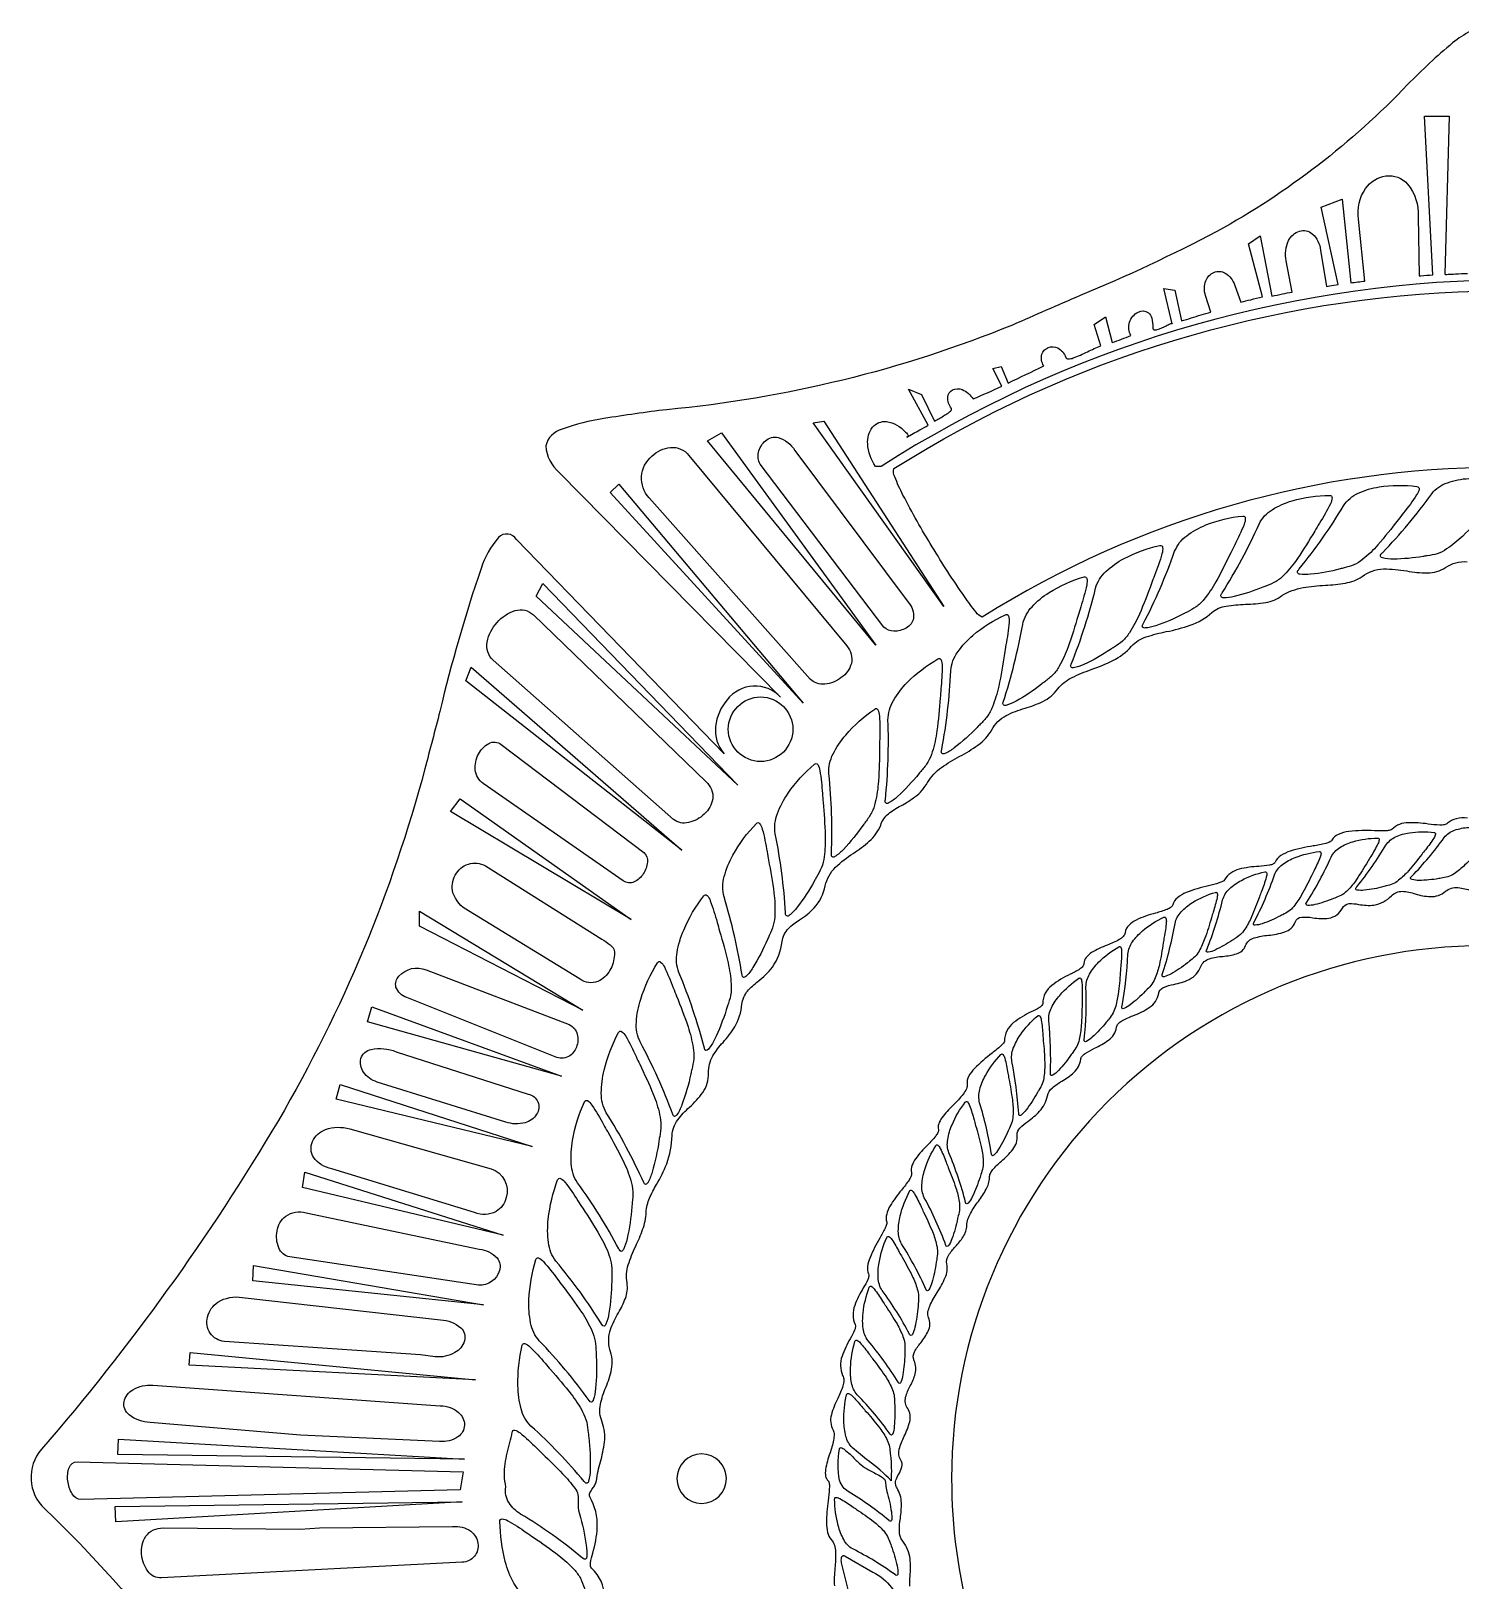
# Model space of a CAD drawing. Extents: x -4 to 118, y -79 to 10.
# Drawn here: x 39.65 to 43.401, y -8.018 to -3.95 of the extents above; entities that cross this region are included whole.
import ezdxf

# ---------------------------------------------------------------- set-up
doc = ezdxf.new("R2010")
doc.units = 0
doc.header["$MEASUREMENT"] = 0

msp = doc.modelspace()

# ---------------------------------------------------------------- linework, layer by layer
for points in [[(43.4303, -3.9505, 0.053891), (43.382, -3.9818, 0.02582), (43.2638, -4.091, -0.076884), (42.7631, -4.477, -0.022239), (42.404, -4.6453, 0.002481), (42.2261, -4.7227, -0.073349), (41.3189, -4.9447, 0.009879), (41.1539, -4.968, 0.056051), (41.044, -4.9963, 0.276419), (41.0011, -5.0399, 0.20368), (41.0367, -5.1095), (41.6178, -5.6999, 0.468783), (41.4774, -5.7067, 0.152488), (41.4471, -5.7762, 0.210391), (41.4691, -5.8479), (40.9243, -5.2853, 0.489441), (40.8774, -5.2802, 0.106007), (40.8314, -5.3618, 0.024133), (40.7233, -5.7368, -0.001147), (40.6837, -5.8877, -0.067659), (40.2991, -6.8106, -0.044552), (39.6777, -7.6738, 0.407569), (39.6861, -7.8309, -0.162263), (40.6296, -9.6106, 0.090169)], [(43.5011, -4.6041, 0.13934), (41.8815, -5.094), (41.8668, -5.094, -0.13443), (41.8463, -5.0347, -0.185107), (41.8592, -4.9909, -0.25329), (41.8957, -4.976, -0.17378), (41.9456, -5.0034, -0.029098), (41.9498, -5.0078, -0.035927), (41.9516, -5.0104, 0.027869), (41.9534, -5.0131, -0.319688), (41.9534, -5.0135, -0.081835), (41.953, -5.0139, -0.028491), (41.9514, -5.0149, 0.03302), (41.9495, -5.0161, 0.083137), (41.949, -5.0167, 0.267436), (41.9489, -5.0172, -0.016973), (41.9831, -4.9979, 0.007857), (42.0055, -4.9855), (41.9537, -4.8912), (41.9877, -4.9052), (42.022, -4.9747, -0.008462), (42.0329, -4.9684, 0.023851), (42.0572, -4.9536, 0.063771), (42.0651, -4.9467, 0.359549), (42.0663, -4.9414, -0.190101), (42.0565, -4.9117, -0.25053), (42.069, -4.8928, -0.217192), (42.0944, -4.8921, -0.153356), (42.1232, -4.9166, 0.006073), (42.1981, -4.8833), (42.1752, -4.837), (42.1963, -4.8312), (42.2149, -4.8748, 0.001826), (42.3085, -4.8299, -0.211917), (42.3036, -4.7994, -0.224774), (42.3202, -4.7818, -0.209737), (42.3453, -4.7827, -0.196672), (42.3663, -4.8075, 0.331722), (42.3729, -4.8114, 0.083358), (42.3859, -4.8089, 0.028609), (42.4232, -4.7926, -0.018629), (42.4584, -4.7768), (42.4406, -4.7209), (42.4707, -4.7013), (42.4879, -4.7685, 0.009268), (42.5372, -4.7501, -0.426644), (42.5566, -4.6884, -0.296526), (42.5831, -4.6903, -0.143458), (42.592, -4.7043, -0.08744), (42.5947, -4.7289, 0.364962), (42.5979, -4.7347, 0.141119), (42.6065, -4.7343, 0.043885), (42.6302, -4.7244, -0.017455), (42.6408, -4.7194, -0.057329), (42.6442, -4.7184, -0.112112), (42.6451, -4.7185, -0.274849), (42.6456, -4.719), (42.6239, -4.6264), (42.6525, -4.631), (42.6702, -4.7118, 0.002943), (42.6958, -4.7039, -0.009543), (42.7473, -4.6883), (42.7334, -4.6452, -0.17679), (42.7339, -4.6063, -0.200522), (42.7552, -4.5842, -0.229817), (42.7847, -4.5859, -0.181806), (42.8099, -4.6185), (42.8261, -4.6622, 0.009744), (42.8518, -4.6559, -0.013689), (42.8827, -4.6484), (42.8463, -4.5094), (42.8764, -4.4887), (42.9077, -4.6465, 0.005899), (42.935, -4.641, -0.005001), (42.9609, -4.6358), (42.9453, -4.5539, -0.161508), (42.9512, -4.5008, -0.211085), (42.9798, -4.4759, -0.245193), (43.0136, -4.483, -0.188379), (43.0353, -4.5259), (43.0512, -4.6212, 0.001812), (43.0594, -4.6198, -0.010652), (43.0813, -4.6162), (43.0368, -4.413), (43.0921, -4.392), (43.1147, -4.6118, -0.00806), (43.1514, -4.607), (43.1349, -4.4442, -0.184141), (43.1531, -4.3642, -0.211318), (43.2069, -4.3308, -0.246574), (43.2638, -4.3525, -0.182967), (43.2914, -4.4376), (43.2941, -4.5934, 0.000078), (43.2987, -4.5931, -0.003677), (43.3299, -4.5909), (43.3082, -4.1737), (43.3732, -4.174), (43.3618, -4.5891, 0.130599), (43.3641, -4.5894, 0.011935), (43.3701, -4.5893, 0.003963), (43.3892, -4.5884, -0.007862), (43.4207, -4.587)], [(41.1558, -8.0618, 0.205007), (41.1216, -7.9868, -0.171874), (41.1187, -7.981, -0.073195), (41.1187, -7.9723, -0.030763), (41.1245, -7.9469, 0.057699), (41.1364, -7.88, 0.144548), (41.1166, -7.7987, -0.138633), (41.1158, -7.7941, -0.078301), (41.1172, -7.789, -0.041763), (41.124, -7.7775, 0.023239), (41.1303, -7.7674, 0.082546), (41.1341, -7.7569, -0.038394), (41.1445, -7.7075, 0.039088), (41.1553, -7.6555, 0.119516), (41.1492, -7.6029, -0.149277), (41.1445, -7.5564, -0.04996), (41.1588, -7.5117, 0.050248), (41.1738, -7.4643, 0.138731), (41.1693, -7.4122, -0.139183), (41.1712, -7.3599, -0.051876), (41.192, -7.3156, 0.041993), (41.2102, -7.2781, 0.127958), (41.2146, -7.2372, -0.126687), (41.2177, -7.1901, -0.034926), (41.2373, -7.1413, 0.023526), (41.2555, -7.0976, 0.073933), (41.2648, -7.0518, -0.08977), (41.2736, -7.0151, -0.028043), (41.292, -6.9792, 0.039398), (41.3186, -6.9244, 0.084491), (41.3327, -6.8507, -0.150605), (41.3476, -6.8093, -0.047403), (41.3786, -6.7759, 0.056265), (41.4133, -6.7375, 0.160893), (41.4282, -6.6862, -0.132641), (41.4398, -6.6415, -0.049956), (41.4665, -6.606, 0.048653), (41.4973, -6.5649, 0.106372), (41.5161, -6.506, -0.146922), (41.5306, -6.4714, -0.053089), (41.5578, -6.4461, 0.068071), (41.5962, -6.4084, 0.125988), (41.6216, -6.3414, -0.156606), (41.6381, -6.307, -0.058366), (41.6675, -6.284, 0.06628), (41.7062, -6.2528, 0.128584), (41.7347, -6.1952, -0.150747), (41.7622, -6.146, -0.046529), (41.8085, -6.1097, 0.035669), (41.8506, -6.0776, 0.114477), (41.8805, -6.0359, -0.153218), (41.9007, -6.0055, -0.048539), (41.9333, -5.9847, 0.04031), (41.9705, -5.9614, 0.098102), (42.0036, -5.9236, -0.103821), (42.0405, -5.8838, -0.032794), (42.088, -5.8548, 0.034194), (42.1358, -5.8254, 0.109956), (42.172, -5.7852, -0.1449), (42.2102, -5.7477, -0.049898), (42.2594, -5.7285, 0.041934), (42.3062, -5.7108, 0.121294), (42.3454, -5.6781, -0.117158), (42.3827, -5.648, -0.031056), (42.4331, -5.6271, 0.031572), (42.4901, -5.6033, 0.098706), (42.5388, -5.5658, -0.129742), (42.5776, -5.5414, -0.032113), (42.6302, -5.5275, 0.033676), (42.6933, -5.5106, 0.104247), (42.7499, -5.477, -0.146871), (42.7877, -5.4603, -0.033188), (42.838, -5.4558, 0.034093), (42.8912, -5.4511, 0.139582), (42.9334, -5.4326, -0.091702), (42.9892, -5.412, -0.030126), (43.0479, -5.4056, 0.029318), (43.1003, -5.4, 0.1053), (43.1444, -5.383, -0.16178), (43.2005, -5.363, -0.050304), (43.2614, -5.3682, 0.042737), (43.3154, -5.3734, 0.150181), (43.3631, -5.3595, -0.178352), (43.4203, -5.3439, -0.055829)], [(43.4209, -6.0169, 0.072784), (43.3915, -6.0186, 0.1469), (43.3687, -6.0307, -0.129613), (43.3605, -6.0345, -0.056464), (43.3487, -6.0355, -0.027614), (43.3174, -6.0326, 0.046334), (43.2655, -6.0292, 0.199177), (43.223, -6.0463, -0.161954), (43.2176, -6.049, -0.041943), (43.2075, -6.0502, -0.016521), (43.1769, -6.0502, 0.037657), (43.1098, -6.0523, 0.072425), (43.0817, -6.0598, 0.17553), (43.0647, -6.075, -0.17299), (43.0594, -6.0798, -0.050907), (43.0487, -6.0836, -0.020713), (43.0161, -6.0901, 0.0377), (42.9557, -6.1037, 0.068298), (42.931, -6.1154, 0.148935), (42.9164, -6.1325, -0.164786), (42.9111, -6.1375, -0.06612), (42.9015, -6.1406, -0.029305), (42.8735, -6.1437, 0.051243), (42.8217, -6.1513, 0.21175), (42.7832, -6.1795, -0.124635), (42.7781, -6.1835, -0.039072), (42.7688, -6.1872, -0.016871), (42.7413, -6.1947, 0.039875), (42.6828, -6.2126, 0.073757), (42.6596, -6.2263, 0.162832), (42.6476, -6.2448, -0.155707), (42.6424, -6.2512, -0.059468), (42.6322, -6.2567, -0.026814), (42.602, -6.2665, 0.047874), (42.5508, -6.2847, 0.08491), (42.5315, -6.2987, 0.153552), (42.5219, -6.3179, -0.163367), (42.5174, -6.3277, -0.0769), (42.5069, -6.336, -0.037056), (42.4749, -6.3507, 0.047386), (42.4342, -6.37, 0.085821), (42.42, -6.3828, 0.150846), (42.4139, -6.3989, -0.170487), (42.411, -6.4062, -0.073164), (42.4033, -6.4131, -0.032518), (42.3778, -6.4272, 0.059314), (42.33, -6.4562, 0.228206), (42.3058, -6.5034, -0.177319), (42.3035, -6.5089, -0.0699), (42.2971, -6.5143, -0.029665), (42.2759, -6.5258, 0.062562), (42.2295, -6.5541, 0.226493), (42.2053, -6.6026, -0.154597), (42.2027, -6.608, -0.040398), (42.1958, -6.6152, -0.016131), (42.1729, -6.6342, 0.034282), (42.1269, -6.6744, 0.066615), (42.1113, -6.6953, 0.169913), (42.1073, -6.7149, -0.133741), (42.1053, -6.7277, -0.062523), (42.0972, -6.7415, -0.032611), (42.0705, -6.7711, 0.038264), (42.0411, -6.8042, 0.073275), (42.0327, -6.8201, 0.149106), (42.0319, -6.835, -0.163712), (42.0307, -6.8426, -0.058427), (42.0248, -6.852, -0.025682), (42.0041, -6.8747, 0.039522), (41.9723, -6.9111, 0.071113), (41.9626, -6.9296, 0.144278), (41.9615, -6.9473, -0.132572), (41.9604, -6.9565, -0.055392), (41.9548, -6.9674, -0.026695), (41.9351, -6.9935, 0.042086), (41.905, -7.0353, 0.069379), (41.8962, -7.0569, 0.123858), (41.8962, -7.0779, -0.137877), (41.8957, -7.0842, -0.039142), (41.892, -7.0937, -0.01628), (41.8782, -7.1196, 0.032533), (41.8526, -7.1708, 0.061116), (41.846, -7.1946, 0.150466), (41.8485, -7.2137, -0.162598), (41.8493, -7.2201, -0.064713), (41.8467, -7.2285, -0.028388), (41.8348, -7.2507, 0.052923), (41.8122, -7.2969, 0.197102), (41.8133, -7.3469, -0.158301), (41.8142, -7.3533, -0.063829), (41.8118, -7.3617, -0.028284), (41.8004, -7.3839, 0.052564), (41.779, -7.4301, 0.191985), (41.7806, -7.4801, -0.121392), (41.7835, -7.4928, -0.06798), (41.7812, -7.5075, -0.038071), (41.7676, -7.5408, 0.049933), (41.751, -7.5838, 0.204913), (41.7555, -7.6237, -0.11407), (41.7581, -7.6354, -0.053365), (41.7567, -7.6501, -0.028799), (41.7469, -7.6849, 0.041782), (41.7357, -7.7271, 0.083935), (41.7358, -7.7444, 0.170027), (41.7429, -7.7569, -0.115889), (41.7454, -7.7648, -0.040077), (41.7456, -7.7768, -0.018298), (41.7424, -7.8096, 0.033265), (41.7379, -7.8672, 0.05875), (41.7409, -7.8924, 0.127989), (41.7505, -7.911, -0.165582), (41.7617, -7.9436, -0.036361), (41.7602, -7.9863, 0.040688), (41.7588, -8.0332, 0.173272)], [(41.9568, -8.0338, -0.04003), (41.9575, -8.0071, 0.051432), (41.9575, -7.962, 0.140162), (41.9382, -7.9153, -0.163068), (41.9296, -7.8888, -0.039987), (41.9321, -7.8556, 0.042883), (41.9348, -7.8152, 0.133888), (41.9233, -7.7762, -0.098952), (41.9198, -7.7672, -0.092817), (41.92, -7.7556, -0.040224), (41.9279, -7.7393, 0.062579), (41.9362, -7.7206, 0.224183), (41.9332, -7.7024, -0.223973), (41.9293, -7.6738, -0.048598), (41.9423, -7.6399, 0.052814), (41.9566, -7.6019, 0.213078), (41.9514, -7.5669, -0.214189), (41.946, -7.5375, -0.063014), (41.9582, -7.5078, 0.058882), (41.9713, -7.476, 0.178529), (41.9679, -7.4416, -0.226153), (41.9694, -7.4182, -0.052574), (41.9855, -7.3944, 0.063849), (42.0053, -7.3639, 0.210544), (42.0059, -7.3283, -0.122236), (42.0046, -7.3141, -0.064707), (42.0093, -7.2981, -0.035827), (42.0286, -7.2626, 0.037679), (42.0496, -7.2236, 0.172675), (42.0538, -7.1876, -0.208112), (42.0583, -7.1651, -0.045116), (42.0764, -7.1422, 0.041166), (42.0969, -7.1163, 0.142346), (42.1066, -7.0863, -0.122777), (42.1161, -7.055, -0.030182), (42.1368, -7.0233, 0.031197), (42.1574, -6.9916, 0.132132), (42.1661, -6.961, -0.119906), (42.1683, -6.9504, -0.065453), (42.1751, -6.9398, -0.036058), (42.1972, -6.918, 0.051163), (42.2274, -6.887, 0.198377), (42.2387, -6.8495, -0.221956), (42.2461, -6.8309, -0.045314), (42.2668, -6.8134, 0.050478), (42.2976, -6.7868, 0.137875), (42.318, -6.7465, -0.172666), (42.3313, -6.7249, -0.042611), (42.3561, -6.7078, 0.055354), (42.3877, -6.6849, 0.175401), (42.4055, -6.6504, -0.140088), (42.4091, -6.6422, -0.071441), (42.4171, -6.635, -0.036184), (42.4417, -6.6215, 0.052628), (42.4786, -6.6, 0.199743), (42.4996, -6.5663, -0.143281), (42.5042, -6.5569, -0.076649), (42.5137, -6.5492, -0.039157), (42.5425, -6.5359, 0.057452), (42.5855, -6.5146, 0.214235), (42.6103, -6.4771, -0.148216), (42.6145, -6.4677, -0.101297), (42.6232, -6.4614, -0.052869), (42.6499, -6.4536, 0.0652), (42.6904, -6.4406, 0.189582), (42.7209, -6.4067, -0.230049), (42.7436, -6.3864, -0.05563), (42.7788, -6.38, 0.05746), (42.8149, -6.3733, 0.232183), (42.8382, -6.3518, -0.138146), (42.8467, -6.3394, -0.089855), (42.8607, -6.3318, -0.050767), (42.8983, -6.3246, 0.056971), (42.941, -6.316, 0.232117), (42.9686, -6.29, -0.309664), (42.9857, -6.277, -0.062345), (43.0145, -6.2786, 0.077213), (43.0568, -6.2798, 0.235943), (43.0925, -6.2539, -0.256791), (43.11, -6.2417, -0.069718), (43.1352, -6.2435, 0.078046), (43.1755, -6.2454, 0.163621), (43.2213, -6.2213, -0.225342), (43.2499, -6.2093, -0.063063), (43.2839, -6.2159, 0.064066), (43.3236, -6.2233, 0.186112), (43.3633, -6.2093, -0.19498), (43.3959, -6.1995, -0.056659), (43.4315, -6.2073, 0.045244)]]:
    msp.add_lwpolyline(points, format="xyb")
for points in [[(44.8599, -5.4835, 0.287437), (42.1471, -5.4892, -0.209717), (42.1312, -5.4764, -0.022299), (42.1003, -5.4354, -0.015685), (42.0157, -5.3047, -0.018406), (41.9389, -5.1688, -0.029729), (41.9176, -5.1213, -0.242178), (41.9153, -5.0995, -0.135275), (43.4476, -4.6337, -0.148147), (45.0788, -5.1223, -0.0388), (44.9793, -5.309, -0.013449), (44.903, -5.4323, -0.023275), (44.875, -5.4712, -0.217359)], [(41.6551, -5.0516), (41.9523, -5.4501, -0.208695), (41.9667, -5.4922, -0.225476), (41.9475, -5.518, -0.136793), (41.9149, -5.5262, -0.217297), (41.889, -5.5157), (41.5644, -5.0874, -0.217818), (41.5598, -5.0567, -0.157712), (41.5777, -5.0264, -0.244133), (41.6117, -5.0177, -0.177885)], [(41.3765, -5.0646), (41.7912, -5.5649, -0.244748), (41.8034, -5.6113, -0.171347), (41.777, -5.6482, -0.1381), (41.7338, -5.6653, -0.238009), (41.6953, -5.6519), (41.2726, -5.1758, -0.431211), (41.2796, -5.0672, -0.167246), (41.3287, -5.0439, -0.257984)], [(42.9769, -5.366, -0.00001), (42.9793, -5.3629, 0.036576), (43.0956, -5.1969, -0.146105), (43.1343, -5.1638, -0.071395), (43.1891, -5.1476, -0.072675), (43.2883, -5.1464, -0.456333), (43.2938, -5.1534, -0.102539), (43.2875, -5.1686, -0.027837), (43.253, -5.2156, 0.002166), (43.2387, -5.2341, -0.016384), (43.1856, -5.2997, -0.045186), (43.1463, -5.3374, -0.07181), (43.1228, -5.3521, -0.036953), (43.0969, -5.36, 0.002029), (43.0868, -5.3627, -0.040497), (43.0092, -5.377, -0.076204), (42.9808, -5.3764, -0.744544)], [(43.1951, -5.323, -0.000008), (43.1975, -5.3204, 0.037372), (43.327, -5.1657, -0.14789), (43.3683, -5.1364, -0.071791), (43.4242, -5.1254, -0.072752), (43.5232, -5.1335, -0.45026), (43.528, -5.1409, -0.103883), (43.5206, -5.1554, -0.028246), (43.4825, -5.199, 0.002264), (43.4665, -5.2162, -0.016624), (43.4084, -5.2766, -0.045844), (43.3662, -5.3104, -0.072144), (43.3416, -5.3229, -0.037186), (43.3152, -5.3283, 0.002078), (43.3048, -5.33, -0.040449), (43.2264, -5.337, -0.076144), (43.1982, -5.3337, -0.738284)], [(42.7751, -5.4286, -0.000007), (42.7768, -5.4258, 0.036476), (42.8737, -5.2452, -0.14343), (42.9085, -5.2073, -0.07053), (42.961, -5.184, -0.072646), (43.0593, -5.1698, -0.465062), (43.0655, -5.176, -0.10164), (43.0611, -5.1918, -0.027389), (43.0322, -5.243, 0.002166), (43.02, -5.2633, -0.01603), (42.9747, -5.3354, -0.044235), (42.94, -5.378, -0.070078), (42.9184, -5.3956, -0.036355), (42.8936, -5.4069, 0.002036), (42.8837, -5.4109, -0.039912), (42.8084, -5.4352, -0.076), (42.7802, -5.4384, -0.75464)], [(42.5688, -5.5086), (42.5689, -5.5084, 0.035516), (42.6522, -5.3166, -0.141378), (42.6838, -5.2756, -0.069632), (42.7342, -5.2475, -0.072243), (42.831, -5.2241, -0.473368), (42.8377, -5.2297, -0.100443), (42.8344, -5.2459, -0.02693), (42.8098, -5.2997, 0.002103), (42.7993, -5.321, -0.015739), (42.7601, -5.3971, -0.043473), (42.729, -5.4429, -0.070494), (42.7087, -5.4626, -0.036669), (42.6846, -5.4761, 0.001818), (42.6755, -5.4807, -0.039767), (42.6025, -5.5121, -0.075959), (42.5746, -5.5179, -0.763238)], [(42.3803, -5.6139, -0.000001), (42.3808, -5.6125, 0.03541), (42.4445, -5.4137, -0.139571), (42.4719, -5.3694, -0.068824), (42.5194, -5.3357, -0.072155), (42.6134, -5.3016, -0.482717), (42.6206, -5.3065, -0.099357), (42.6189, -5.3231, -0.026498), (42.5994, -5.3797, 0.001939), (42.5912, -5.4015, -0.016041), (42.5597, -5.4815, -0.041756), (42.5332, -5.5305, -0.067797), (42.5151, -5.5522, -0.035493), (42.493, -5.5682, 0.002142), (42.4837, -5.5743, -0.039395), (42.4141, -5.6137, -0.07549), (42.3869, -5.6225, -0.77432)], [(42.3492, -5.6183, -0.067229), (42.3325, -5.6413, -0.035062), (42.3113, -5.659, 0.002004), (42.3026, -5.6657, -0.038976), (42.2358, -5.7102, -0.075167), (42.2093, -5.721, -0.78002), (42.2021, -5.7129), (42.2021, -5.7127, 0.034851), (42.2532, -5.5084, -0.138387), (42.2777, -5.4621, -0.068126), (42.3228, -5.4249, -0.071183), (42.4143, -5.3838, -0.485958), (42.4218, -5.3881, -0.099677), (42.4212, -5.4048, -0.026459), (42.4055, -5.4627, 0.001964), (42.3988, -5.4851, -0.015748), (42.3725, -5.5674, -0.04245)], [(40.9691, -5.4837), (41.4221, -5.922, -0.247877), (41.4396, -5.9668, -0.170808), (41.4173, -6.0066, -0.135327), (41.3761, -6.0288, -0.240693), (41.3367, -6.0203), (40.8634, -5.6026, -0.268864), (40.8473, -5.5547, -0.140135), (40.8734, -5.5037, -0.141219), (40.9209, -5.4724, -0.276578)], [(42.2079, -5.483, -0.495336), (42.2159, -5.4861, -0.099847), (42.2175, -5.5027, -0.026215), (42.2093, -5.5625, 0.001912), (42.2056, -5.5856, -0.016224), (42.1902, -5.671, -0.041566), (42.1738, -5.7248, -0.066383), (42.1602, -5.7501, -0.034766), (42.1415, -5.7708, 0.002038), (42.1337, -5.7788, -0.037777), (42.0733, -5.8328, -0.073651), (42.0484, -5.8476, -0.799654), (42.0402, -5.8407, -0.000007), (42.0408, -5.8373, 0.034643), (42.0645, -5.6304, -0.136325), (42.0827, -5.5809, -0.066687), (42.1226, -5.5374, -0.069998)], [(41.8996, -5.7595, -0.135122), (41.9138, -5.7085, -0.065936), (41.95, -5.6613, -0.069465), (42.0306, -5.5991, -0.49734), (42.0388, -5.6015, -0.099893), (42.0417, -5.6179, -0.026127), (42.0385, -5.6781, 0.001935), (42.0366, -5.7016, -0.015712), (42.0281, -5.7881, -0.042289), (42.016, -5.8433, -0.065955), (42.0046, -5.8699, -0.034294), (41.9875, -5.8924, 0.00183), (41.9806, -5.9007, -0.037207), (41.9248, -5.9603, -0.072692), (41.9012, -5.9773, -0.809404), (41.8925, -5.9712, -0.000003), (41.8927, -5.9689, 0.034483)], [(41.5651, -5.699, -0.409638), (41.6499, -5.7838, -0.409621), (41.5651, -5.8686, -0.409608), (41.4803, -5.7838, -0.409625)], [(41.7445, -5.9007, -0.134254), (41.7554, -5.8487, -0.065169), (41.7885, -5.7989, -0.06885), (41.8648, -5.7309, -0.501652), (41.8732, -5.7326, -0.100572), (41.8771, -5.7489, -0.026115), (41.8778, -5.8094, 0.001874), (41.8774, -5.8327, -0.015569), (41.8746, -5.9196, -0.041754), (41.8661, -5.9756, -0.066547), (41.8564, -6.0031, -0.034209), (41.8406, -6.027, 0.001648), (41.8345, -6.0355, -0.037754), (41.7828, -6.0991, -0.072252), (41.7603, -6.1179, -0.813703), (41.7512, -6.1124, -0.000003), (41.7512, -6.1102, 0.034783)], [(41.2042, -6.1818), (40.8372, -5.926, -0.227316), (40.8161, -5.8902, -0.144071), (40.8247, -5.8492, -0.155112), (40.8513, -5.8211, -0.299771), (40.8844, -5.824), (41.2585, -6.1077, -0.25551), (41.2679, -6.1325, -0.123612), (41.257, -6.1632, -0.145833), (41.2334, -6.1847, -0.270488)], [(41.7067, -5.8757, -0.505009), (41.7152, -5.8765, -0.101249), (41.7208, -5.8923, -0.026165), (41.7273, -5.9526, 0.001825), (41.7292, -5.9755, -0.015868), (41.7348, -6.0623, -0.041108), (41.7318, -6.1188, -0.065412), (41.7249, -6.1471, -0.033832), (41.7118, -6.1723, 0.00192), (41.7063, -6.182, -0.037101), (41.6609, -6.2511, -0.070929), (41.6404, -6.2723, -0.829489), (41.6309, -6.2679, -0.000003), (41.6307, -6.2656, 0.034565), (41.6036, -6.0581, -0.133887), (41.6094, -6.0052, -0.06443), (41.6374, -5.952, -0.067601)], [(41.6026, -6.2699, -0.0645), (41.5985, -6.2986, -0.033172), (41.588, -6.3249, 0.002048), (41.5833, -6.3356, -0.036453), (41.5449, -6.4094, -0.069864), (41.5266, -6.4328, -0.227043), (41.5202, -6.4353, -0.289761), (41.5166, -6.4296), (41.5165, -6.4293, 0.035298), (41.4692, -6.2239, -0.133798), (41.4698, -6.1706, -0.06361), (41.4925, -6.1146, -0.066199), (41.5541, -6.0309, -0.508932), (41.5626, -6.0308, -0.101565), (41.5697, -6.046, -0.026118), (41.5821, -6.1056, 0.001731), (41.586, -6.1276, -0.015453), (41.6001, -6.2133, -0.041685)], [(43.2069, -6.0881, -0.146101), (43.2323, -6.0663, -0.071384), (43.2684, -6.0556, -0.072687), (43.3335, -6.0548, -0.456309), (43.3371, -6.0594, -0.102559), (43.333, -6.0694, -0.02784), (43.3103, -6.1004, 0.002164), (43.3009, -6.1125, -0.016412), (43.266, -6.1556, -0.045207), (43.2402, -6.1804, -0.071705), (43.2248, -6.19, -0.036921), (43.2077, -6.1952, 0.002032), (43.2011, -6.197, -0.040454), (43.1501, -6.2064, -0.076202), (43.1314, -6.206, -0.74456), (43.1289, -6.1992, -0.00001), (43.1304, -6.1972, 0.036629)], [(43.3599, -6.068, -0.147868), (43.3871, -6.0488, -0.071797), (43.4238, -6.0415, -0.072768), (43.4888, -6.0468, -0.450034), (43.492, -6.0517, -0.103937), (43.4871, -6.0613, -0.028259), (43.4621, -6.0898, 0.002276), (43.4516, -6.1012, -0.016577), (43.4134, -6.1409, -0.045893), (43.3857, -6.1631, -0.072087), (43.3695, -6.1713, -0.03717), (43.3522, -6.1749, 0.002079), (43.3453, -6.176, -0.040461), (43.2938, -6.1806, -0.076151), (43.2753, -6.1784, -0.738236), (43.2732, -6.1714, -0.000008), (43.2748, -6.1697, 0.037365)], [(43.0629, -6.1193, -0.143428), (43.0857, -6.0944, -0.070528), (43.1202, -6.079, -0.07263), (43.1848, -6.0697, -0.464859), (43.1889, -6.0738, -0.10167), (43.186, -6.0842, -0.027401), (43.167, -6.1178, 0.002169), (43.159, -6.1312, -0.016033), (43.1292, -6.1786, -0.044255), (43.1065, -6.2065, -0.070041), (43.0922, -6.2181, -0.036338), (43.0759, -6.2255, 0.00204), (43.0695, -6.2282, -0.039948), (43.02, -6.2442, -0.075987), (43.0014, -6.2462, -0.754795), (42.998, -6.2398, -0.000006), (42.9991, -6.238, 0.036476)], [(41.0913, -6.4399), (40.7979, -6.2603, -0.19153), (40.7576, -6.213, -0.204724), (40.7637, -6.1667, -0.423187), (40.8426, -6.1421), (41.1487, -6.3349, -0.011071), (41.1702, -6.3499, -0.302479), (41.1815, -6.3762, -0.118587), (41.1694, -6.4167, -0.167164), (41.1379, -6.4463, -0.248704)], [(42.9145, -6.1659, -0.141345), (42.9352, -6.139, -0.069624), (42.9684, -6.1205, -0.072271), (43.032, -6.1051, -0.473447), (43.0364, -6.1088, -0.100423), (43.0343, -6.1194, -0.026927), (43.018, -6.1548, 0.002093), (43.0112, -6.1688, -0.015735), (42.9854, -6.2187, -0.043532), (42.9649, -6.2488, -0.070465), (42.9516, -6.2618, -0.036631), (42.9358, -6.2707, 0.001796), (42.9298, -6.2737, -0.039806), (42.8819, -6.2944, -0.075918), (42.8635, -6.2981, -0.763719), (42.8597, -6.292), (42.8599, -6.2917, 0.035508)], [(42.8892, -6.1583, -0.48294), (42.8939, -6.1615, -0.099293), (42.8928, -6.1725, -0.026483), (42.88, -6.2097, 0.001921), (42.8746, -6.2239, -0.016066), (42.8539, -6.2765, -0.041726), (42.8365, -6.3087, -0.067816), (42.8246, -6.323, -0.035495), (42.81, -6.3335, 0.002113), (42.804, -6.3375, -0.039376), (42.7582, -6.3634, -0.075467), (42.7404, -6.3692, -0.774513), (42.736, -6.3635, -0.000001), (42.7363, -6.3626, 0.035383), (42.7782, -6.232, -0.139522), (42.7962, -6.2028, -0.068822), (42.8274, -6.1807, -0.072213)], [(41.4878, -6.4533, -0.063922), (41.4865, -6.4825, -0.032909), (41.4786, -6.5099, 0.001949), (41.475, -6.5208, -0.035719), (41.4439, -6.5987, -0.069016), (41.428, -6.6239, -0.226147), (41.4218, -6.6271, -0.292338), (41.4177, -6.6218), (41.4176, -6.6214, 0.03538), (41.3507, -6.4226, -0.13413), (41.346, -6.3696, -0.063065), (41.3632, -6.3113, -0.065594), (41.4163, -6.2211, -0.502768), (41.4247, -6.22, -0.104496), (41.4331, -6.2339, -0.026606), (41.451, -6.2908, 0.002048), (41.4575, -6.3138, -0.015362), (41.4798, -6.3974, -0.041637)], [(42.6532, -6.2938, -0.138386), (42.6693, -6.2634, -0.068127), (42.6989, -6.239, -0.071173), (42.7591, -6.212, -0.485916), (42.764, -6.2148, -0.09966), (42.7636, -6.2258, -0.026458), (42.7533, -6.2638, 0.001958), (42.7488, -6.2785, -0.015751), (42.7316, -6.3326, -0.042501), (42.7163, -6.366, -0.067246), (42.7053, -6.3811, -0.035061), (42.6914, -6.3928, 0.002027), (42.6857, -6.3972, -0.038986), (42.6418, -6.4264, -0.075134), (42.6243, -6.4335, -0.780089), (42.6196, -6.4282), (42.6196, -6.4281, 0.034786)], [(42.5137, -6.5125, -0.000007), (42.514, -6.5102, 0.034728), (42.5296, -6.3743, -0.136269), (42.5416, -6.3418, -0.06668), (42.5678, -6.3132, -0.070009), (42.6239, -6.2774, -0.495478), (42.6291, -6.2795, -0.09982), (42.6302, -6.2904, -0.026208), (42.6248, -6.3297, 0.001914), (42.6223, -6.3449, -0.0162), (42.6122, -6.401, -0.041525), (42.6014, -6.4363, -0.06637), (42.5925, -6.453, -0.03476), (42.5803, -6.4665, 0.002048), (42.5751, -6.4718, -0.037784), (42.5354, -6.5073, -0.073651), (42.5191, -6.517, -0.799503)], [(44.8648, -7.7514, 0.414337), (43.4657, -6.3523, 0.414336), (42.0666, -7.7514, 0.067872), (42.1175, -8.1277, 0.116958), (42.4319, -8.6939, 0.211596), (43.4657, -9.1504, 0.209775), (44.4936, -8.7004, 0.120786), (44.8165, -8.1166, 0.065799)], [(42.4194, -6.4602, -0.135111), (42.4288, -6.4266, -0.065941), (42.4526, -6.3956, -0.069507), (42.5056, -6.3548, -0.497223), (42.5109, -6.3563, -0.099914), (42.5128, -6.3671, -0.026136), (42.5107, -6.4067, 0.001932), (42.5095, -6.4221, -0.015714), (42.5039, -6.479, -0.042295), (42.496, -6.5152, -0.066052), (42.4884, -6.5327, -0.034325), (42.4772, -6.5475, 0.001809), (42.4727, -6.553, -0.037227), (42.436, -6.5921, -0.072658), (42.4205, -6.6033, -0.809892), (42.4148, -6.5993, -0.000002), (42.4149, -6.5981, 0.0345)], [(40.6872, -6.4154), (41.0628, -6.5594, -0.225576), (41.0839, -6.5849, -0.157405), (41.0817, -6.6182, -0.177871), (41.0608, -6.6432, -0.234737), (41.0257, -6.6436), (40.6363, -6.4878, -0.229735), (40.6078, -6.4606, -0.249225), (40.6158, -6.4318, -0.315177)], [(41.2945, -6.397, -0.5032), (41.3027, -6.395, -0.10544), (41.3125, -6.408, -0.026719), (41.3359, -6.4629, 0.001966), (41.3444, -6.4846, -0.015871), (41.3747, -6.5652, -0.042196), (41.3881, -6.6199, -0.064129), (41.3896, -6.6491, -0.032706), (41.3845, -6.6773, 0.001925), (41.382, -6.6886, -0.035495), (41.3586, -6.7695, -0.067987), (41.3452, -6.7964, -0.222362), (41.3395, -6.8003, -0.297932), (41.3348, -6.7954), (41.3348, -6.7953, 0.035639), (41.2488, -6.6049, -0.134319), (41.239, -6.5527, -0.062488), (41.2505, -6.4927, -0.064868)], [(42.4007, -6.4377, -0.501999), (42.4062, -6.4388, -0.100458), (42.4088, -6.4495, -0.026091), (42.4092, -6.4893, 0.00187), (42.409, -6.5046, -0.015614), (42.4071, -6.5617, -0.041678), (42.4015, -6.5985, -0.066447), (42.3951, -6.6166, -0.034178), (42.3848, -6.6323, 0.00166), (42.3808, -6.6378, -0.037797), (42.3468, -6.6797, -0.072307), (42.332, -6.692, -0.813178), (42.326, -6.6884, -0.000002), (42.326, -6.6871, 0.034747), (42.3216, -6.5493, -0.134261), (42.3288, -6.5151, -0.065181), (42.3505, -6.4824, -0.068881)], [(42.2926, -6.5362, -0.505211), (42.2982, -6.5368, -0.101214), (42.3019, -6.5472, -0.026157), (42.3062, -6.5868, 0.00182), (42.3074, -6.6018, -0.015858), (42.3111, -6.6588, -0.041136), (42.3091, -6.696, -0.065495), (42.3046, -6.7146, -0.033874), (42.296, -6.7311, 0.001926), (42.2923, -6.7375, -0.037108), (42.2625, -6.783, -0.070895), (42.2491, -6.7969, -0.82999), (42.2428, -6.794, -0.000004), (42.2427, -6.7923, 0.034549), (42.2249, -6.6561, -0.133864), (42.2286, -6.6213, -0.064426), (42.2471, -6.5864, -0.067611)], [(41.2478, -6.6634, -0.015766), (41.2832, -6.7416, -0.042353), (41.3001, -6.7952, -0.064667), (41.3035, -6.8242, -0.032701), (41.3002, -6.8529, 0.001856), (41.2984, -6.8641, -0.035476), (41.2804, -6.9466, -0.06773), (41.2688, -6.9744, -0.220963), (41.2632, -6.9787, -0.299711), (41.2583, -6.9742, 0.036266), (41.1601, -6.7906, -0.134941), (41.147, -6.7392, -0.062344), (41.1545, -6.6786, -0.064296), (41.1923, -6.5799, -0.499002), (41.2004, -6.5773, -0.10631), (41.211, -6.5896, -0.027002), (41.2381, -6.6428, 0.001911)], [(40.6085, -6.6304), (40.955, -6.7419, -0.546145), (40.9771, -6.7946, -0.180999), (40.9472, -6.8168, -0.153693), (40.8959, -6.815), (40.5583, -6.71, -0.174827), (40.5224, -6.6838, -0.215645), (40.5157, -6.6486, -0.273077), (40.5428, -6.6243, -0.141613)], [(42.196, -6.6378, -0.508488), (42.2016, -6.6377, -0.101637), (42.2063, -6.6477, -0.026139), (42.2144, -6.6869, 0.001731), (42.217, -6.7014, -0.015464), (42.2262, -6.7576, -0.041664), (42.2279, -6.7948, -0.064411), (42.2252, -6.8137, -0.033151), (42.2183, -6.831, 0.002072), (42.2152, -6.838, -0.036451), (42.19, -6.8866, -0.069865), (42.1779, -6.9019, -0.227015), (42.1737, -6.9036, -0.289775), (42.1714, -6.8998), (42.1713, -6.8996, 0.035332), (42.1402, -6.7646, -0.133784), (42.1406, -6.7296, -0.063595), (42.1556, -6.6928, -0.066205)], [(41.1637, -6.8412, -0.016032), (41.2041, -6.9165, -0.04254), (41.2245, -6.9688, -0.065348), (41.2297, -6.9974, -0.032762), (41.2282, -7.0263, 0.001856), (41.2271, -7.0376, -0.035852), (41.2146, -7.1212, -0.067307), (41.2048, -7.1499, -0.219002), (41.1995, -7.1546, -0.302687), (41.1943, -7.1504, -0.000003), (41.1932, -7.1484, 0.036384), (41.0845, -6.9747, -0.135459), (41.0681, -6.9244, -0.062228), (41.0716, -6.8633, -0.064087), (41.1029, -6.7621, -0.496694), (41.1108, -6.7588, -0.10771), (41.1222, -6.7704, -0.027254), (41.1526, -6.8214, 0.001919)], [(42.1026, -6.7631, -0.503154), (42.1081, -6.7623, -0.104378), (42.1136, -6.7715, -0.02658), (42.1254, -6.8089, 0.002037), (42.1297, -6.824, -0.015375), (42.1443, -6.8789, -0.041662), (42.1496, -6.9157, -0.063861), (42.1487, -6.9348, -0.032879), (42.1435, -6.9528, 0.001955), (42.1412, -6.96, -0.035714), (42.1207, -7.0112, -0.069023), (42.1103, -7.0278, -0.2261), (42.1062, -7.0299, -0.292349), (42.1035, -7.0264), (42.1034, -7.0261, 0.035407), (42.0595, -6.8955, -0.134138), (42.0564, -6.8607, -0.063082), (42.0677, -6.8223, -0.065653)], [(40.4864, -6.8332), (40.8575, -6.9375, -0.409566), (40.8972, -7.0136, -0.204105), (40.8706, -7.0501, -0.213078), (40.8145, -7.0529), (40.4395, -6.9375, -0.196284), (40.3916, -6.9073, -0.249159), (40.3886, -6.8663, -0.200075), (40.4228, -6.8348, -0.160983)], [(42.025, -6.8771, -0.502335), (42.0304, -6.8757, -0.105613), (42.0368, -6.8842, -0.026763), (42.0522, -6.9202, 0.001995), (42.0578, -6.9346, -0.015893), (42.0777, -6.9875, -0.042212), (42.0865, -7.0235, -0.064105), (42.0875, -7.0427, -0.032713), (42.0842, -7.0612, 0.001952), (42.0825, -7.0687, -0.03544), (42.0672, -7.1218, -0.068006), (42.0584, -7.1395, -0.222475), (42.0546, -7.142, -0.297757), (42.0515, -7.1388, 0.035666), (41.995, -7.0137, -0.134304), (41.9886, -6.9793, -0.062492), (41.9961, -6.9399, -0.064893)], [(41.0981, -7.0413, -0.016392), (41.1433, -7.1135, -0.042115), (41.1671, -7.164, -0.064766), (41.1741, -7.1921, -0.032396), (41.1745, -7.2209, 0.001915), (41.1742, -7.2325, -0.035251), (41.167, -7.3168, -0.066592), (41.1591, -7.3461, -0.216364), (41.1542, -7.3512, -0.306495), (41.1488, -7.3475, -0.000001), (41.1481, -7.3464, 0.036659), (41.0279, -7.1805, -0.13673), (41.0082, -7.1315, -0.062355), (41.0078, -7.0703, -0.064006), (41.0324, -6.967, -0.493531), (41.0401, -6.9631, -0.109329), (41.0521, -6.9736, -0.027518), (41.0856, -7.0221, 0.001995)], [(41.9565, -6.9965, -0.499361), (41.9618, -6.9948, -0.106236), (41.9688, -7.0029, -0.026986), (41.9866, -7.0379, 0.001891), (41.993, -7.0514, -0.015755), (42.0162, -7.1028, -0.042328), (42.0273, -7.138, -0.064612), (42.0296, -7.1571, -0.032696), (42.0274, -7.1759, 0.001866), (42.0262, -7.1833, -0.035517), (42.0144, -7.2375, -0.067727), (42.0067, -7.2558, -0.220864), (42.0031, -7.2586, -0.299821), (41.9999, -7.2556, 0.036332), (41.9353, -7.135, -0.134938), (41.9267, -7.1012, -0.062348), (41.9317, -7.0614, -0.06433)], [(40.3722, -7.0534), (40.8264, -7.1487, -0.179192), (40.8732, -7.1719, -0.246877), (40.8798, -7.2052, -0.358918), (40.8247, -7.2431), (40.3291, -7.1689, -0.263835), (40.3004, -7.145, -0.149664), (40.2956, -7.1011, -0.189193), (40.3184, -7.0622, -0.220456)], [(41.8967, -7.1179, -0.496654), (41.9019, -7.1157, -0.107779), (41.9094, -7.1233, -0.027258), (41.9293, -7.1568, 0.00194), (41.9366, -7.1699, -0.016002), (41.9632, -7.2194, -0.042505), (41.9766, -7.2537, -0.065237), (41.98, -7.2725, -0.032705), (41.979, -7.2915, 0.001862), (41.9784, -7.299, -0.035826), (41.9701, -7.3539, -0.0673), (41.9636, -7.3727, -0.219031), (41.9602, -7.3758, -0.302671), (41.9568, -7.3731, -0.000003), (41.9561, -7.3718, 0.036389), (41.8846, -7.2576, -0.135447), (41.8738, -7.2245, -0.062224), (41.8762, -7.1844, -0.064099)], [(41.0453, -7.2455, -0.016712), (41.0951, -7.3141, -0.043432), (41.122, -7.3627, -0.065399), (41.1309, -7.3904, -0.03264), (41.1331, -7.4192, 0.001837), (41.1336, -7.4306, -0.035308), (41.1319, -7.5151, -0.066331), (41.1259, -7.545, -0.213664), (41.1214, -7.5505, -0.309409), (41.1157, -7.5472, -0.000001), (41.115, -7.5463, 0.037148), (40.9842, -7.3896, -0.137458), (40.9614, -7.3423, -0.062199), (40.9571, -7.2813, -0.063235), (40.9749, -7.1762, -0.489399), (40.9823, -7.1718, -0.109659), (40.995, -7.1815, -0.02773), (41.0317, -7.2274, 0.001986)], [(40.2045, -7.2756), (40.725, -7.3343, -0.168654), (40.7781, -7.3553, -0.275586), (40.7877, -7.3895, -0.195086), (40.7624, -7.4205, -0.152673), (40.7106, -7.4315), (40.6726, -7.4265), (40.1575, -7.3911, -0.473406), (40.1135, -7.327, -0.198537), (40.1405, -7.2878, -0.176922)], [(41.8504, -7.249, -0.493414), (41.8554, -7.2464, -0.109306), (41.8633, -7.2533, -0.027519), (41.8853, -7.2852, 0.001995), (41.8935, -7.2978, -0.016362), (41.9233, -7.3452, -0.042121), (41.9389, -7.3784, -0.064734), (41.9435, -7.3969, -0.032372), (41.9438, -7.4158, 0.001935), (41.9436, -7.4235, -0.035228), (41.9388, -7.4788, -0.066568), (41.9336, -7.4981, -0.216364), (41.9304, -7.5015, -0.306552), (41.9269, -7.499, -0.000001), (41.9265, -7.4984, 0.036654), (41.8474, -7.3892, -0.136722), (41.8345, -7.3571, -0.062354), (41.8342, -7.3169, -0.063995)], [(41.0138, -7.4651, -0.016529), (41.0679, -7.5297, -0.043447), (41.0979, -7.5762, -0.065707), (41.1086, -7.6031, -0.032759), (41.1127, -7.6315, 0.001896), (41.1139, -7.643, -0.035629), (41.1177, -7.7275, -0.066296), (41.1137, -7.7578, -0.211905), (41.1095, -7.7636, -0.311074), (41.1035, -7.7607, -0.000004), (41.102, -7.7589, 0.037261), (40.9622, -7.6134, -0.13907), (40.9364, -7.5679, -0.062473), (40.9281, -7.5073, -0.063041), (40.9391, -7.4013, -0.484686), (40.9463, -7.3963, -0.111109), (40.9597, -7.405, -0.028079), (40.9992, -7.4482, 0.001969)], [(41.8129, -7.391, -0.489477), (41.8178, -7.388, -0.109658), (41.8262, -7.3944, -0.02773), (41.8503, -7.4246, 0.001981), (41.8592, -7.4365, -0.016734), (41.8919, -7.4815, -0.043351), (41.9096, -7.5135, -0.065379), (41.9154, -7.5317, -0.03264), (41.9169, -7.5506, 0.001814), (41.9172, -7.5581, -0.035297), (41.9161, -7.6137, -0.066332), (41.9122, -7.6333, -0.21374), (41.9092, -7.6369, -0.309341), (41.9054, -7.6347, -0.000001), (41.9051, -7.6342, 0.037199), (41.819, -7.5312, -0.137474), (41.8041, -7.5001, -0.062202), (41.8012, -7.46, -0.063184)], [(39.9696, -7.5063), (40.7243, -7.5598, -0.167643), (40.7725, -7.5776, -0.223226), (40.7877, -7.6107, -0.232002), (40.7707, -7.6418, -0.175553), (40.7225, -7.6538), (40.3575, -7.6371), (39.9625, -7.6035, -0.162859), (39.9071, -7.5839, -0.264852), (39.8941, -7.5495, -0.212702), (39.9172, -7.5178, -0.158867)], [(41.791, -7.531, -0.484738), (41.7957, -7.5277, -0.111139), (41.8045, -7.5334, -0.028081), (41.8305, -7.5618, 0.001973), (41.8401, -7.5729, -0.016542), (41.8757, -7.6153, -0.04345), (41.8954, -7.6459, -0.065675), (41.9024, -7.6635, -0.032746), (41.9051, -7.6822, 0.001905), (41.9059, -7.6898, -0.049814), (41.9075, -7.7567, 0.046471), (41.8485, -7.7048, -0.01726), (41.8062, -7.6703, -0.139071), (41.7893, -7.6404, -0.062476), (41.7838, -7.6006, -0.063049)], [(40.9929, -7.6864, -0.012343), (41.0455, -7.7385, -0.033789), (41.0772, -7.7763, -0.124835), (41.0854, -7.7936, -0.055859), (41.0861, -7.8109, 0.086325), (41.0893, -7.8433, -0.035464), (41.1075, -7.9256, -0.065885), (41.1086, -7.9561, -0.20633), (41.1055, -7.9627, -0.316463), (41.0992, -7.961, -0.000002), (41.0978, -7.9598, 0.038512), (40.9351, -7.8443, -0.11136), (40.9049, -7.815, -0.211584), (40.8967, -7.7731, -0.098394), (40.8946, -7.7122, -0.031018), (40.9067, -7.6563, 0.020567), (40.9131, -7.6296, -0.481443), (40.9198, -7.6239, -0.111857), (40.9338, -7.6314, -0.028277), (40.9768, -7.6707, 0.002023)], [(41.4104, -7.6861, 0.408389), (41.3452, -7.7514, 0.408364), (41.4104, -7.8166, 0.408389), (41.4756, -7.7514, 0.408414)], [(41.7719, -7.6737, -0.481638), (41.7763, -7.67, -0.11181), (41.7855, -7.6749, -0.028265), (41.8137, -7.7007, 0.002023), (41.8243, -7.711, 0.054315), (41.8433, -7.7251, 0.017035), (41.8639, -7.7364, -0.01569), (41.8795, -7.7448, -0.077361), (41.89, -7.7529, -0.09349), (41.8929, -7.76, -0.032295), (41.8938, -7.7679, 0.055806), (41.8966, -7.7847, -0.035462), (41.9085, -7.8388, -0.065874), (41.9093, -7.8589, -0.206333), (41.9072, -7.8632, -0.316498), (41.9031, -7.8621, -0.000002), (41.9023, -7.8614, 0.038525), (41.7952, -7.7854, -0.096524), (41.7819, -7.7734, -0.063356), (41.7722, -7.7557, -0.074781)], [(39.7713, -7.7075), (40.7839, -7.7336), (40.7767, -7.7806), (39.7816, -7.806, -0.274571), (39.7579, -7.7913, -0.111072), (39.7465, -7.757, -0.125336), (39.75, -7.7226, -0.331781)], [(41.7596, -7.805, -0.466929), (41.7634, -7.8005, -0.114466), (41.7732, -7.8037, -0.029148), (41.8049, -7.824, 0.00209), (41.8169, -7.8322, -0.017066), (41.8613, -7.8637, -0.044813), (41.8875, -7.8879, -0.068013), (41.8984, -7.903, -0.033488), (41.9054, -7.9203, 0.002), (41.9079, -7.9275, -0.036147), (41.9234, -7.9806, -0.066141), (41.9255, -8.0005, -0.205077), (41.9237, -8.005, -0.316945), (41.9195, -8.0042, -0.000005), (41.9181, -8.0032, 0.038527), (41.8069, -7.9357, -0.144174), (41.7835, -7.9114, -0.063668), (41.769, -7.8744, -0.063085)], [(39.9966, -7.8809), (40.3567, -7.8842), (40.4069, -7.8809), (40.7565, -7.877, -0.177245), (40.8043, -7.8895, -0.200174), (40.823, -7.921, -0.45469), (40.7819, -7.9709), (39.9927, -8.012, -0.267208), (39.9565, -7.9942, -0.140822), (39.9401, -7.9492, -0.172534), (39.951, -7.9028, -0.251111)], [(40.9681, -7.9051, -0.017065), (41.0355, -7.953, -0.044776), (41.0755, -7.9899, -0.068084), (41.0921, -8.0129, -0.033506), (41.1027, -8.0393, 0.00199), (41.1066, -8.0502, -0.036199), (41.1301, -8.1309, -0.066175), (41.1333, -8.1613, -0.205057), (41.1305, -8.168, -0.316875), (41.1242, -8.1669, -0.000003), (41.1225, -8.1657, 0.038607), (40.9529, -8.0626, -0.144147), (40.9173, -8.0256, -0.063665), (40.895, -7.9693, -0.063114), (40.8809, -7.8637, -0.466912), (40.8866, -7.8569, -0.114493), (40.9015, -7.8617, -0.029149), (40.9498, -7.8926, 0.002091)], [(41.7779, -7.9726, -0.105672), (41.7777, -7.9583, -0.209521), (41.7807, -7.9536, -0.157246), (41.7834, -7.9531, -0.097207), (41.7871, -7.9545), (41.86, -7.9968, -0.110755), (41.9089, -8.0373, -0.064589), (41.9338, -8.0904, 0.000004), (41.934, -8.091, 0.001452), (41.9356, -8.0947, -0.021334), (41.9449, -8.1188, -0.050644), (41.9474, -8.1294, -0.084471), (41.9472, -8.1329, -0.234487), (41.9458, -8.1348, -0.019316), (41.8162, -8.071, -0.207099), (41.7947, -8.0421)]]:
    msp.add_lwpolyline(points, format="xyb", close=True)
for points in [[(41.7315, -4.9747), (42.046, -5.4618), (41.7029, -4.9792)], [(41.4625, -5.0053), (41.868, -5.5631), (41.4257, -5.0263)], [(41.1927, -5.14), (41.6766, -5.7151), (41.1706, -5.1619)], [(40.9938, -5.4008), (41.5051, -5.9308), (40.9763, -5.4348)], [(40.8057, -5.6209), (41.3585, -6.1014), (40.7911, -5.6564)], [(40.7763, -5.9666), (41.2254, -6.2836), (40.7515, -5.9995)], [(40.6701, -6.2615), (41.0981, -6.5213), (40.6696, -6.3004)], [(40.5443, -6.5129), (41.0427, -6.695), (40.5332, -6.5518)], [(40.4612, -6.7163), (40.9652, -6.8795), (40.4513, -6.7552)], [(40.3683, -6.9469), (40.8893, -7.112), (40.3629, -6.9866)], [(40.2337, -7.1918), (40.8378, -7.2949), (40.2323, -7.2322)], [(40.0674, -7.4204), (40.817, -7.4915), (40.0653, -7.4538)], [(39.8791, -7.6473), (40.7879, -7.6998), (39.8775, -7.6877)], [(39.871, -7.8241), (40.7814, -7.812), (39.8726, -7.8646)]]:
    msp.add_lwpolyline(points, close=True)

doc.saveas('drawing.dxf')
